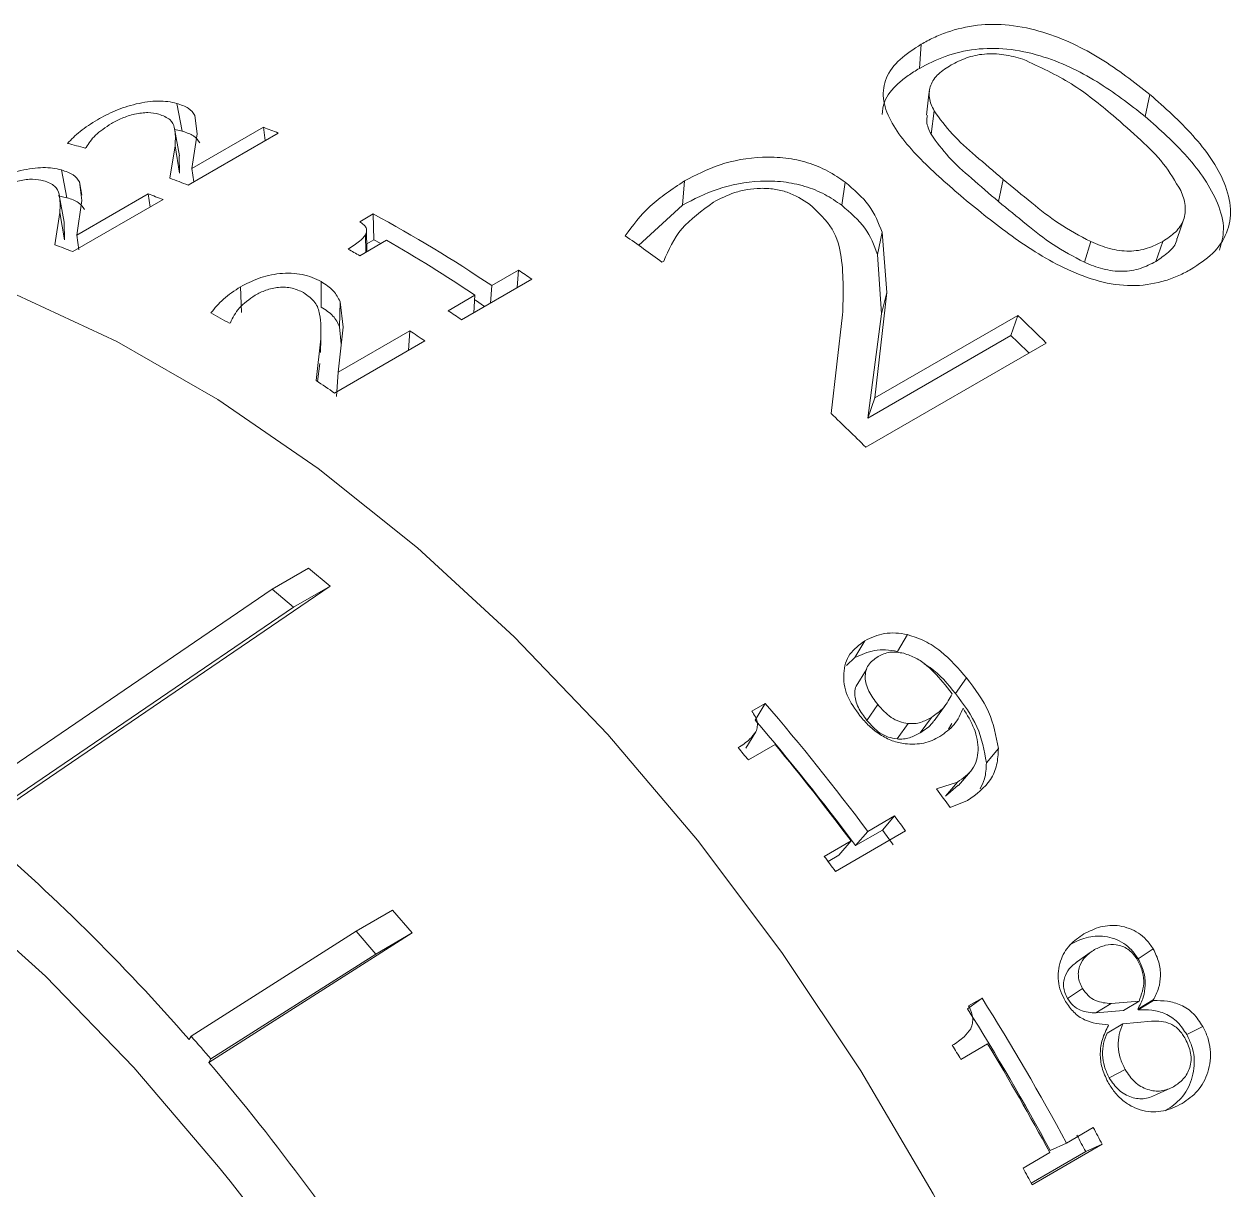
# Model space of a CAD drawing. Header units: inches. Extents: x 0.1 to 10.9, y 0 to 8.5.
# Drawn here: x 9.9473 to 10.1025, y 7.7424 to 7.8923 of the extents above; entities that cross this region are included whole.
import ezdxf

# ---------------------------------------------------------------- set-up
doc = ezdxf.new("R2010")
doc.units = ezdxf.units.IN
doc.header["$MEASUREMENT"] = 0

msp = doc.modelspace()

# ---------------------------------------------------------------- linework, layer by layer
at = {"color": 7, "linetype": 'Continuous', "lineweight": 0}
for p, q in [((10.062672945, 7.8896835692), (10.0624310584, 7.8865690098)), ((10.092079613, 7.8832389109), (10.0914673745, 7.8804036205)), ((9.9676367081, 7.8785103962), (9.9669300536, 7.8820809229)), ((9.9692590411, 7.8805333186), (9.969576907, 7.8781443389)), ((10.0639380586, 7.8781106704), (10.0643359314, 7.8811146699)), ((9.9672768178, 7.8753426967), (9.9666570605, 7.8788235972)), ((9.9666794061, 7.8786980924), (9.9676367081, 7.8785103962)), ((9.9800010447, 7.878266751), (9.9684009132, 7.8715701376)), ((9.968893807, 7.8736893369), (9.978094027, 7.8790005108)), ((9.9783296474, 7.8773018739), (9.978094027, 7.8790005108)), ((9.969576907, 7.8781443389), (9.968893807, 7.8736893369)), ((9.9552977153, 7.8764069173), (9.9551802371, 7.8763390986)), ((9.9660707481, 7.872462288), (9.9667301276, 7.8766239793)), ((9.9673096982, 7.8730925418), (9.9667301276, 7.8766239793)), ((9.9673096982, 7.8730925418), (9.9672654276, 7.8753336604)), ((9.9528143178, 7.8699536124), (9.9521076633, 7.8735241392)), ((9.9691294274, 7.8719906999), (9.968893807, 7.8736893369)), ((9.9544366508, 7.8719765348), (9.9547545167, 7.8695875551)), ((9.9547394224, 7.8702888159), (9.9544366508, 7.8719765348)), ((10.0319740002, 7.8689865243), (10.0322158867, 7.8721010838)), ((10.0726019507, 7.8694585362), (10.073215017, 7.8722931365)), ((9.9540714167, 7.8651325531), (9.9632716368, 7.8704437271)), ((9.9635072571, 7.8687450901), (9.9632716368, 7.8704437271)), ((10.0524505229, 7.8689775173), (10.0528889299, 7.8719511201)), ((9.9517062912, 7.8701708609), (9.9528143178, 7.8699536124)), ((9.9524544276, 7.866785913), (9.9518346703, 7.8702668135)), ((9.9651786544, 7.8697099672), (9.9535785229, 7.8630133538)), ((9.9547545167, 7.8695875551), (9.9540714167, 7.8651325531)), ((10.0263306889, 7.8638171262), (10.0319740002, 7.8689865243)), ((9.9512483578, 7.8639055043), (9.9519077373, 7.8680671955)), ((9.9524873079, 7.864535758), (9.9519077373, 7.8680671955)), ((9.9904624982, 7.8668635656), (9.9921978188, 7.8678653448)), ((9.992291116, 7.8645470997), (9.9921978188, 7.8678653448)), ((9.9524873079, 7.864535758), (9.9524430374, 7.8667768767)), ((9.9913927215, 7.8630201383), (9.9913365447, 7.8658934617)), ((9.9543315141, 7.8632574566), (9.9540714167, 7.8651325531)), ((9.9939155545, 7.8644765387), (9.9904784785, 7.862492357)), ((9.9912531377, 7.8629395582), (9.9912170617, 7.8651671309)), ((9.9913732275, 7.864017214), (9.992291116, 7.8645470997)), ((9.993191072, 7.8640583039), (9.992291116, 7.8645470997)), ((10.0570503907, 7.8626539361), (10.0576301633, 7.8655160502)), ((10.0576301633, 7.8655160502), (10.0582501236, 7.8577712496)), ((10.0836468568, 7.8616521108), (10.0844691522, 7.8643024962)), ((10.0928385856, 7.8617529114), (10.0937343975, 7.8643337913)), ((10.0295680196, 7.8618048113), (10.0293330633, 7.8616691739)), ((10.0570503907, 7.8626539361), (10.057550456, 7.8550105046)), ((10.0074373482, 7.8586493559), (10.0108744242, 7.8606335376)), ((10.0107110474, 7.8583902543), (10.0108744242, 7.8606335376)), ((9.9752459369, 7.8551756424), (9.9751436003, 7.8584987447)), ((9.9855175438, 7.8558907806), (9.9855141844, 7.8591588809)), ((10.0125864615, 7.8594729078), (10.003564137, 7.8542644307)), ((10.0072739714, 7.8564060726), (10.0074373482, 7.8586493559)), ((9.9878721311, 7.8533477139), (9.9879406299, 7.8565733757)), ((9.9879406299, 7.8565733757), (9.9883247712, 7.8533033749)), ((10.0018520997, 7.8554250605), (10.0052891757, 7.8574092423)), ((10.0051257989, 7.855165959), (10.0052891757, 7.8574092423)), ((10.0582501236, 7.8577712496), (10.0566882271, 7.8442007604)), ((10.057550456, 7.8550105046), (10.0582501236, 7.8577712496)), ((10.057550456, 7.8550105046), (10.0558095921, 7.8416034118)), ((9.9738402362, 7.853872015), (9.973722758, 7.8538041963)), ((10.0510707985, 7.8422070947), (10.0525592379, 7.8548722606)), ((10.0566882271, 7.8442007604), (10.0750886672, 7.8548231083)), ((10.0742100321, 7.8522257598), (10.0750886672, 7.8548231083)), ((9.9848835037, 7.8464291835), (9.9854752284, 7.8518243173)), ((9.9854040235, 7.8500376717), (9.9854752284, 7.8518243173)), ((9.9883247712, 7.8533033749), (9.9877117654, 7.847529012)), ((9.9877117654, 7.847529012), (9.9969119854, 7.8528401859)), ((9.9878721311, 7.8533477139), (9.9880937714, 7.8511274135)), ((9.996732287, 7.8503204877), (9.9969119854, 7.8528401859)), ((10.0558095921, 7.8416034118), (10.0742100321, 7.8522257598)), ((9.9988381575, 7.8515361808), (9.987238026, 7.8448395674)), ((10.0787462853, 7.8512636609), (10.0555460223, 7.8378704341)), ((9.9850531958, 7.8463146188), (9.9853481149, 7.8486348352)), ((9.9874887384, 7.8444017692), (9.9877117654, 7.847529012)), ((10.0558095921, 7.8416034118), (10.0566882271, 7.8442007604)), ((9.9838988982, 7.8223139776), (9.9791917303, 7.8195965874)), ((9.9866621501, 7.8200216702), (9.9838988982, 7.8223139776)), ((9.93833814, 7.7917613747), (9.9791917303, 7.8195965874)), ((9.9409797656, 7.7888964023), (9.9866621501, 7.8200216702)), ((9.9791917303, 7.8195965874), (9.9819549823, 7.81730428)), ((9.9866621501, 7.8200216702), (9.9819549823, 7.81730428)), ((9.9819549823, 7.81730428), (9.9411013919, 7.7894690672)), ((10.0609166401, 7.8137688525), (10.0596156576, 7.8116197494)), ((10.0554231675, 7.8129960903), (10.0541511328, 7.8108132027)), ((10.0530456244, 7.8098105707), (10.0541511328, 7.8108132027)), ((10.0556145673, 7.8092746821), (10.0542926615, 7.8071349939)), ((10.0666320265, 7.8061390372), (10.0657408565, 7.8073302889)), ((10.0685021069, 7.8081990481), (10.0670839698, 7.8061917615)), ((10.0408767929, 7.8039321228), (10.0426121135, 7.8049339021)), ((10.0413320067, 7.8027603866), (10.0426121135, 7.8049339021)), ((10.0556983151, 7.8027339113), (10.057079487, 7.8047868465)), ((10.0643294145, 7.802691848), (10.0657527784, 7.804649171)), ((10.0595606137, 7.8003591427), (10.0609962613, 7.8023445061)), ((10.0625275753, 7.8011467515), (10.063974046, 7.8031184665)), ((10.0665931783, 7.802364472), (10.0661678734, 7.8016026201)), ((10.0401049716, 7.7991638332), (10.0414205516, 7.8012957151)), ((10.0438863091, 7.799640225), (10.0404492331, 7.7976560432)), ((10.072598296, 7.7991326672), (10.0710511719, 7.7972915719)), ((10.0647457497, 7.7939931399), (10.0673532385, 7.7948111462)), ((10.0673532385, 7.7948111462), (10.0657918861, 7.7929890711)), ((10.0657918861, 7.7929890711), (10.0674252829, 7.7944298969)), ((10.0646349846, 7.7939291965), (10.0647457497, 7.7939931399)), ((10.068638724, 7.7924551158), (10.0663871658, 7.7915645951)), ((10.055792065, 7.7884807116), (10.059229141, 7.7904648933)), ((10.0576715616, 7.7886377608), (10.059229141, 7.7904648933)), ((10.0606575326, 7.7885368942), (10.0516352081, 7.7833284172)), ((10.0542344856, 7.786653579), (10.0576715616, 7.7886377608)), ((10.0542344856, 7.786653579), (10.055792065, 7.7884807116)), ((10.0502068165, 7.7852564163), (10.0536438925, 7.787240598)), ((10.0520863131, 7.7854134654), (10.0536438925, 7.787240598)), ((10.0506901312, 7.7846074668), (10.0520863131, 7.7854134654)), ((9.9947013592, 7.7783473342), (9.9899941914, 7.775629944)), ((9.9972276676, 7.7754201677), (9.9947013592, 7.7783473342)), ((9.9687932474, 7.7621441274), (9.9899941914, 7.775629944)), ((9.9710633002, 7.7587771413), (9.9972276676, 7.7754201677)), ((9.9899941914, 7.775629944), (9.9925204997, 7.7727027775)), ((9.9972276676, 7.7754201677), (9.9925204997, 7.7727027775)), ((9.9925204997, 7.7727027775), (9.9713195557, 7.7592169609)), ((10.0845451982, 7.7730081603), (10.082648255, 7.7716590814)), ((10.0925136102, 7.7733624344), (10.0905854453, 7.7720859395)), ((10.0814957866, 7.7669887331), (10.0834225035, 7.7682676209)), ((10.0686284613, 7.7656533947), (10.0704955886, 7.7670289104)), ((10.068760268, 7.7660271312), (10.0704955886, 7.7670289104)), ((10.0871115316, 7.7663428115), (10.0906853481, 7.7666412091)), ((10.0887043756, 7.7654535089), (10.0906853481, 7.7666412091)), ((10.0925106998, 7.7667961), (10.0905214722, 7.7656225576)), ((10.0925584107, 7.7667140239), (10.0905681786, 7.7655422094)), ((10.0925584107, 7.7667140239), (10.0925106998, 7.7667961)), ((10.085146864, 7.7651273717), (10.0871115316, 7.7663428115)), ((10.085146864, 7.7651273717), (10.0887043756, 7.7654535089)), ((10.0905681786, 7.7655422094), (10.0905214722, 7.7656225576)), ((10.0865916442, 7.7625490766), (10.088588393, 7.7637096525)), ((10.0867452474, 7.7635116227), (10.0866975035, 7.7635936794)), ((10.0922796783, 7.7640866674), (10.088588393, 7.7637096525)), ((10.0988699263, 7.763402868), (10.0968169891, 7.7623412697)), ((9.9687932474, 7.7621441274), (9.9685369918, 7.7617043078)), ((10.0712147734, 7.7611380859), (10.0677776974, 7.7591539042)), ((9.9710633002, 7.7587771413), (9.9713195557, 7.7592169609)), ((10.0868471994, 7.7567950202), (10.0888982399, 7.7578600222)), ((10.0930159309, 7.7546784331), (10.0951177765, 7.7556506627)), ((10.0813567011, 7.7484072347), (10.0847937771, 7.7503914165)), ((10.0859396635, 7.7482509672), (10.076917339, 7.7430424901)), ((10.0792609188, 7.7474237543), (10.0813567011, 7.7484072347)), ((10.0838197573, 7.7473125489), (10.0859396635, 7.7482509672)), ((10.0757714526, 7.7451829394), (10.0792085286, 7.7471671212)), ((10.0838197573, 7.7473125489), (10.0768013435, 7.7432609048))]:
    msp.add_line(p, q, dxfattribs=at)
at = {"color": 7, "linetype": 'Continuous', "lineweight": 0, "flags": 128}
for points in [[(9.8632766158, 7.8518475965), (9.8674530326, 7.8548993473), (9.8767209883, 7.860046177), (9.8868230153, 7.863629583), (9.8976647937, 7.865616108), (9.9091450966, 7.8659872043), (9.9211567357, 7.8647394072), (9.9335875614, 7.861884367), (9.9463215105, 7.8574487404), (9.9592396895, 7.8514739416), (9.972221485, 7.8440157558), (9.9851456892, 7.8351438181), (9.9978916326, 7.8249409632), (10.0103403095, 7.8135024526), (10.0223754901, 7.8009350844), (10.0338848051, 7.787356197)], [(10.0955865326, 7.8646914721), (10.096016864, 7.8659661487), (10.0964472949, 7.8672406448)], [(10.0065318535, 7.855977657), (10.005348493, 7.8567577786), (10.0052465809, 7.8568243842)], [(9.9722905097, 7.7453606226), (9.9614292253, 7.7581244634), (9.9500472981, 7.7698648445), (9.9382653794, 7.7804573151), (9.9262083604, 7.7897895923), (9.9140040486, 7.7977627516), (9.9017818127, 7.8042922756), (9.8896712115, 7.8093089497), (9.8778006202, 7.8127595959), (9.8662958702, 7.8146076365), (9.8552789147, 7.8148334818), (9.844866536, 7.8134347378), (9.8351691082, 7.8104262316), (9.8262894261, 7.8058398539), (9.8183216168, 7.7997242217), (9.8140150748, 7.795348102)], [(10.0674751073, 7.7943824632), (10.0682462661, 7.7952876943), (10.0690174615, 7.7961928773)], [(10.0338848051, 7.787356197), (10.0447607951, 7.7728925726), (10.0549019141, 7.7576792542), (10.064213477, 7.7418582845), (10.0726085443, 7.7255773796), (10.0800087335, 7.7089885499), (10.0863449511, 7.6922466809), (10.0915580375, 7.6755080869), (10.0955993195, 7.6589290516), (10.0984310648, 7.642664369), (10.1000268341, 7.6268658981), (10.1003717281, 7.6116811449), (10.0994625267, 7.5972518854), (10.0973077188, 7.5837128417), (10.0939274233, 7.5711904243), (10.0893532012, 7.5598015514), (10.0836277606, 7.549652558), (10.0783162568, 7.5425633571)]]:
    msp.add_lwpolyline(points, dxfattribs=at)
at = {"color": 7, "linetype": 'Continuous', "lineweight": 0}
for centre, radius, start, end in [((9.9297265425, 7.7504500025), 0.1373486322059809, 68.5286648834, 69.381051791), ((9.9255551362, 7.7656986272), 0.1145380309530678, 75.0101102438, 76.196033984), ((9.918260555, 7.7441000311), 0.1369769453225798, 68.5278078962, 69.5714986345), ((9.9149041522, 7.7418932187), 0.1373486322107836, 68.5286648834, 69.381051791), ((9.9039612064, 7.7047495574), 0.1854520420402551, 56.0846731862, 61.5890653166), ((9.8997012248, 7.7001688609), 0.1894026211823799, 56.1183795577, 60.1699600643), ((9.9038014397, 7.69120315), 0.2116999145168123, 53.6319722159, 55.2068098947), ((9.9034381648, 7.7355432474), 0.1369769453151887, 68.5278078962, 69.5714986345), ((9.9028023804, 7.7093312581), 0.1764806515940887, 60.2112944974, 60.7722260567), ((9.8979108815, 7.6921587481), 0.2028411118707127, 55.5736206084, 56.1578665234), ((9.8881679359, 7.7024027375), 0.1739023557032164, 60.5298232457, 61.4275648962), ((9.888888557, 7.686950271), 0.2028411118736958, 55.5736206085, 56.1578665234), ((9.8903294484, 7.6613092037), 0.2675511170097781, 45.2328365631, 46.3258066514), ((9.8842867658, 7.6844046257), 0.2026202804520224, 55.5733950138, 56.2311490732), ((9.8940956441, 7.6635687065), 0.2608307431030951, 45.6184381732, 46.3270310046), ((9.8729348093, 7.678073425), 0.2021785637040131, 55.5728626158, 56.377954535), ((9.867676065, 7.6484751689), 0.2667689774163252, 45.2316493161, 46.5701070519), ((9.8093287388, 7.6045549624), 0.3075269945573952, 36.7325121872, 40.6609562463), ((9.812959861, 7.6065999508), 0.3010527420401526, 36.7325121872, 40.6609562463), ((9.8079331973, 7.6048272404), 0.302070611120799, 39.6693926969, 40.061406823), ((9.8053484173, 7.6018896016), 0.3098477607607024, 36.7411058334, 39.6591175185), ((9.8110901948, 7.6042197755), 0.3166616883278164, 36.2723740729, 36.8048803074), ((9.8054888369, 7.600983859), 0.3166815502706497, 36.3164759518, 36.7506034023), ((9.7751877838, 7.5933185108), 0.2563936288419943, 41.0522648235, 49.7119527394), ((9.8092731584, 7.6031458007), 0.3100145704864465, 36.3164759521, 36.7506034022), ((9.7964665123, 7.5957753819), 0.3166815503597613, 36.3164759519, 36.7506034023), ((9.7920182755, 7.5921285012), 0.3288461145680713, 28.3745629083, 32.1312786461), ((9.7960138285, 7.5944350993), 0.3219230384695905, 28.3745629083, 32.1312786461), ((9.754990713, 7.5750668309), 0.2840940664073546, 40.4061209795, 41.1859371332), ((9.7867202198, 7.589080947), 0.3285089290609352, 31.1788900191, 31.5495785718), ((9.7897862918, 7.5908410164), 0.3289423690223623, 28.374885157, 31.1788320667), ((9.7417278066, 7.5640109653), 0.300879763280623, 32.5575496298, 40.3400165826), ((9.8001276184, 7.5967863361), 0.321153188329849, 27.9502898029, 28.3743203264), ((9.7961466185, 7.5944876317), 0.3280597083965547, 27.9502898027, 28.3743203264), ((9.7692284913, 7.5785602883), 0.2627861009688775, 5.8548809804, 39.400557995), ((9.787124294, 7.5892791546), 0.3280597084185971, 27.9502898027, 28.3743203264)]:
    msp.add_arc(centre, radius, start, end, dxfattribs=at)
for points, knots in [([(10.06267294496322, 7.889683569236089), (10.06319241773226, 7.889968314160608), (10.06423112005679, 7.890537670694043), (10.06655249640802, 7.891477958575483), (10.06978878045567, 7.892263184806776), (10.07413255819511, 7.892267036312766), (10.07973389963599, 7.891018718222734), (10.08595469578641, 7.887998609487576), (10.09003623778879, 7.884826826250144), (10.09207961302759, 7.88323891086756)], [0, 0, 0, 0, 0.062656005326333, 0.1252826755441634, 0.2501342956982858, 0.3697920070347296, 0.4997481301082846, 0.7495548781541608, 1, 1, 1, 1]), ([(10.06848903752844, 7.869564886588901), (10.06657074159335, 7.871216964233017), (10.06273234101397, 7.874522677220445), (10.05893158633551, 7.878950426646239), (10.05759095837558, 7.882676362087477), (10.05798488686281, 7.885424759101904), (10.05978286337547, 7.887816121428529), (10.0617102013862, 7.889061485281863), (10.06267294496322, 7.889683569236089)], [0, 0, 0, 0, 0.2493470112240318, 0.4989291249807657, 0.6287919504202834, 0.7497026332673549, 0.8749714991225671, 1, 1, 1, 1]), ([(10.06243105842718, 7.88656900979809), (10.063494945155, 7.887121464825831), (10.06561809037327, 7.888223971530522), (10.06951549354385, 7.889159212722091), (10.07380713261426, 7.889201702566008), (10.07933902050843, 7.888006700183229), (10.08546392440303, 7.885064159468521), (10.08946550896507, 7.881957688976136), (10.09146737450597, 7.88040362054746)], [0, 0, 0, 0, 0.1267903475519969, 0.253029117750575, 0.3732949733945505, 0.5031001227464826, 0.7514167884919806, 1, 1, 1, 1]), ([(10.07574849750447, 7.887755582748746), (10.07494305803047, 7.887983126718877), (10.07333398537235, 7.888437704365836), (10.07075555937669, 7.888511829328688), (10.0683952718401, 7.887998022991857), (10.06714573040262, 7.887344123836625), (10.06652019951569, 7.887016776454399)], [0, 0, 0, 0, 0.2502422106010515, 0.4999232245066597, 0.749657386678932, 1, 1, 1, 1]), ([(10.08735363352802, 7.880510660974887), (10.08563576629513, 7.881938834459), (10.0822079840223, 7.884788570257926), (10.07789832698541, 7.886768109378306), (10.07574849750447, 7.887755582748746)], [0, 0, 0, 0, 0.5011599617938841, 1, 1, 1, 1]), ([(10.05766369275445, 7.880627799348514), (10.05770790761843, 7.881179641661957), (10.05782495702569, 7.882640526302914), (10.05927767921274, 7.884289412112029), (10.06093963054033, 7.885665036308038), (10.06193377341772, 7.886267599002758), (10.06243105842718, 7.88656900979809)], [0, 0, 0, 0, 0.2323010686160086, 0.6149674552906316, 0.8074010114687898, 1, 1, 1, 1]), ([(10.06652019951569, 7.887016776454399), (10.06594425315476, 7.886648590905313), (10.06479367872425, 7.885913062551983), (10.06374990600895, 7.88444391593772), (10.06363268756058, 7.883054092947877), (10.06392767052402, 7.8819392070794), (10.06419981252046, 7.881389580150523), (10.06433593144705, 7.881114669888379)], [0, 0, 0, 0, 0.2502354018200035, 0.4998980364704441, 0.7494220978424107, 0.8746669183210551, 1, 1, 1, 1]), ([(10.06371595192472, 7.883633000805353), (10.06365644618366, 7.883117992880609), (10.06353743480221, 7.882087977902487), (10.06341823215156, 7.881058206632003), (10.06335863087666, 7.880543321432341)], [0, 0, 0, 0, 0.5000004229853938, 1, 1, 1, 1]), ([(10.09207961302759, 7.88323891086756), (10.09399849066945, 7.881527085176868), (10.09783108824754, 7.878108034971072), (10.1014904251199, 7.872952044149065), (10.10267596275698, 7.868525239656996), (10.10213538129973, 7.865327985679112), (10.10029046333855, 7.862657497062922), (10.09835341839922, 7.86138761358883), (10.0973839212406, 7.860752032867441)], [0, 0, 0, 0, 0.2504875873131325, 0.500301894993896, 0.6296306673455871, 0.7500366537945562, 0.8748925494791606, 1, 1, 1, 1]), ([(9.95672902632168, 7.87997594689095), (9.95745645694545, 7.88036919313749), (9.958908480591587, 7.881154151633974), (9.961244439804414, 7.881932483248329), (9.963177315492029, 7.882294472827845), (9.964579738706883, 7.882399395690553), (9.965860347186377, 7.882331072738982), (9.9665668137786, 7.88216586620188), (9.966930053551032, 7.882080922928409)], [0, 0, 0, 0, 0.2502252374409445, 0.4994743825090785, 0.626932200799614, 0.7496877226020293, 0.8712984086153385, 1, 1, 1, 1]), ([(9.966930053551032, 7.882080922928409), (9.967482930079806, 7.881894203154313), (9.968589530676612, 7.88152047737162), (9.96903575702786, 7.880862539469372), (9.969259041084628, 7.880533318562753)], [0, 0, 0, 0, 0.4996170527743531, 1, 1, 1, 1]), ([(9.95288398813011, 7.876928543929238), (9.953384152641503, 7.877449642283881), (9.954384417559755, 7.878491772205605), (9.955947523459585, 7.879481243133427), (9.95672902632168, 7.87997594689095)], [0, 0, 0, 0, 0.500032043779698, 1, 1, 1, 1]), ([(9.964638570508782, 7.880696799628201), (9.964196300366414, 7.880788485197706), (9.963536192672521, 7.880925329953998), (9.962399966359117, 7.880854181505048), (9.961534820723653, 7.880702533279984), (9.960681843493512, 7.880470026078536), (9.959629309302088, 7.880079043442849), (9.958967604139625, 7.879723417680351), (9.958529839124015, 7.879488145951639)], [0, 0, 0, 0, 0.2494208849176544, 0.3722716714939273, 0.4993848989753131, 0.6218690793954009, 0.7498395089683395, 0.9999999999999999, 0.9999999999999999, 0.9999999999999999, 0.9999999999999999]), ([(9.966730127584826, 7.876623979283843), (9.966768390750767, 7.877414166874854), (9.966825728130274, 7.878598263503407), (9.966254919383262, 7.880061400356443), (9.965176885883212, 7.880485183681738), (9.964638570508784, 7.880696799628201)], [0, 0, 0, 0, 0.501075885183492, 0.7508625458609037, 1, 1, 1, 1]), ([(10.06346367970213, 7.880535462222976), (10.06341127488614, 7.880275009465196), (10.06330508917133, 7.879747264796293), (10.06355573494909, 7.878922528022043), (10.06381069018418, 7.878381135041029), (10.06393805863899, 7.878110670355662)], [0, 0, 0, 0, 0.3277870353316549, 0.664181335249931, 1, 1, 1, 1]), ([(10.06433593144705, 7.881114669888379), (10.06506752765312, 7.880103400923684), (10.06651747865533, 7.878099166297134), (10.06976085584858, 7.875246171834827), (10.07202370927485, 7.873311610643301), (10.07321501702802, 7.872293136481573)], [0, 0, 0, 0, 0.3253572908944148, 0.6448258289110446, 1, 1, 1, 1]), ([(10.09603923609498, 7.870875381998921), (10.09534838959361, 7.872048253673532), (10.09398762871271, 7.874358459905974), (10.09080540659305, 7.877502640673617), (10.0885485443939, 7.879469365363891), (10.08735363352802, 7.880510660974887)], [0, 0, 0, 0, 0.3267107958253207, 0.643522503833473, 0.9999999999999999, 0.9999999999999999, 0.9999999999999999, 0.9999999999999999]), ([(10.09146737450597, 7.88040362054746), (10.09334920331386, 7.878725596703313), (10.0971104846482, 7.875371667941517), (10.10061589790759, 7.870319215728624), (10.10181206947407, 7.866022830857618), (10.10128248928288, 7.864084132385548), (10.10103938334511, 7.863194164977524)], [0, 0, 0, 0, 0.3379498481947356, 0.6754729498373334, 0.851024539489751, 0.9999999999999999, 0.9999999999999999, 0.9999999999999999, 0.9999999999999999]), ([(9.958529839124015, 7.879488145951639), (9.957780558876193, 7.878986771990849), (9.95628127085384, 7.877983537251492), (9.955625673215083, 7.876932627292459), (9.955297715331941, 7.876406917336898)], [0, 0, 0, 0, 0.4997573759359141, 1, 1, 1, 1]), ([(9.967636708063159, 7.878510396194048), (9.968174892695988, 7.878325564492506), (9.969252930512596, 7.877955328049818), (9.969681348601092, 7.877307696656795), (9.96989588919095, 7.876983379769157)], [0, 0, 0, 0, 0.4992261166911, 1, 1, 1, 1]), ([(10.06393805863899, 7.878110670355662), (10.06464655102786, 7.877116761149916), (10.06604979803418, 7.875148214783795), (10.06922194370238, 7.872350364283459), (10.07143628602343, 7.870455842332317), (10.07260195067484, 7.869458536157586)], [0, 0, 0, 0, 0.325667842919607, 0.6450209385691389, 1, 1, 1, 1]), ([(10.03221588673939, 7.872101083777198), (10.03367339790811, 7.872856957189481), (10.03658270156495, 7.874365738274431), (10.04130761267073, 7.875266993605679), (10.04523560093339, 7.875123461114968), (10.04811839090904, 7.874514973460025), (10.05073110594421, 7.873442739093828), (10.05216941466763, 7.872448492761681), (10.05288892989783, 7.871951120141395)], [0, 0, 0, 0, 0.2502271675838846, 0.4994725456091945, 0.626920696476878, 0.7496768163496986, 0.8747756026402276, 1, 1, 1, 1]), ([(9.94190663607301, 7.871419163136657), (9.94263406669678, 7.8718124093832), (9.94408609034292, 7.872597367879694), (9.946422049555913, 7.873375699494051), (9.948354925243565, 7.873737689073653), (9.9497573484582, 7.873842611936222), (9.951037956937553, 7.8737742889847), (9.951744423529798, 7.873609082447608), (9.952107663302362, 7.873524139174115)], [0, 0, 0, 0, 0.250225237440439, 0.4994743825080417, 0.6269322008454495, 0.7496877226028288, 0.8712984085726916, 1, 1, 1, 1]), ([(9.952107663302362, 7.873524139174115), (9.952660539831134, 7.873337419400019), (9.953767140427935, 7.872963693617324), (9.954213366779188, 7.872305755715078), (9.954436650835959, 7.871976534808459)], [0, 0, 0, 0, 0.4996170527734671, 1, 1, 1, 1]), ([(9.949816180260111, 7.872140015873907), (9.9493739101177, 7.8722317014434), (9.94871380242368, 7.872368546199686), (9.947577576110294, 7.872297397750835), (9.946712430474669, 7.872145749525616), (9.945859453244724, 7.871913242324133), (9.944806919053248, 7.871522259688508), (9.944145213890941, 7.871166633926067), (9.943707448875346, 7.870931362197346)], [0, 0, 0, 0, 0.2494208849363561, 0.372271671555342, 0.4993848989802082, 0.6218690794748434, 0.7498395089692786, 1, 1, 1, 1]), ([(9.951907737336157, 7.868067195529549), (9.951946000502097, 7.86885738312056), (9.952003337881605, 7.870041479749113), (9.951432529134593, 7.871504616602149), (9.95035449563454, 7.871928399927445), (9.949816180260111, 7.872140015873907)], [0, 0, 0, 0, 0.5010758851834897, 0.7508625458609088, 0.9999999999999999, 0.9999999999999999, 0.9999999999999999, 0.9999999999999999]), ([(10.02460079086553, 7.865054726240714), (10.02558050402971, 7.866364129521838), (10.02753980675475, 7.868982770886123), (10.03065725896638, 7.871061689863298), (10.03221588673939, 7.872101083777198)], [0, 0, 0, 0, 0.5000315426850769, 1, 1, 1, 1]), ([(10.03197400020335, 7.868986524339199), (10.03342926260791, 7.869743033856101), (10.036329180395, 7.871250538892501), (10.04101621301695, 7.872175320233214), (10.04491120655994, 7.872061383156915), (10.04775889978848, 7.871480319412778), (10.05033406336221, 7.8704377553039), (10.05174523174054, 7.869464128533162), (10.05245052293689, 7.868977517296349)], [0, 0, 0, 0, 0.2524502864855879, 0.5030605297292637, 0.6303847769290748, 0.7524333394359917, 0.876268070567361, 1, 1, 1, 1]), ([(10.07321501702802, 7.872293136481573), (10.07443031792684, 7.871296417825846), (10.07674300264656, 7.869399689199061), (10.08030634611315, 7.866524814823151), (10.08307061533755, 7.865049106657756), (10.0844691522077, 7.864302496211614)], [0, 0, 0, 0, 0.353652429661584, 0.6729910024427918, 0.9999999999999999, 0.9999999999999999, 0.9999999999999999, 0.9999999999999999]), ([(10.04830883976613, 7.869112123248764), (10.04740709498299, 7.869693966329828), (10.04605917774607, 7.870563698356911), (10.04375187552938, 7.87109879261157), (10.04199675382716, 7.871197827641862), (10.04027293868206, 7.871031977116032), (10.03815148338169, 7.870499940278131), (10.03682594553598, 7.869818936445008), (10.03594901962781, 7.869368409961168)], [0, 0, 0, 0, 0.2490713247738073, 0.3723088152709971, 0.4992995228757087, 0.6217845972491137, 0.7497869362137135, 1, 1, 1, 1]), ([(10.05288892989783, 7.871951120141395), (10.05401101045745, 7.870990895154116), (10.0562548532338, 7.869070717602767), (10.05717176996528, 7.866700827263263), (10.05763016328772, 7.865516050206383)], [0, 0, 0, 0, 0.5000709369841887, 1, 1, 1, 1]), ([(10.09373439747349, 7.864333791347093), (10.09431015897854, 7.86470808469037), (10.09546045415891, 7.865455873184477), (10.09654899833731, 7.867054535862147), (10.09670603081032, 7.868638883347439), (10.09644587611167, 7.869925289688863), (10.09617481612236, 7.870558606629748), (10.09603923609498, 7.870875381998921)], [0, 0, 0, 0, 0.2502534674835261, 0.4999732614954572, 0.7494272560355457, 0.8746673768703432, 1, 1, 1, 1]), ([(9.95281431781449, 7.869953612439754), (9.953352502447318, 7.869768780738212), (9.954430540263926, 7.869398544295525), (9.954858958352423, 7.868750912902501), (9.95507349894228, 7.868426596014864)], [0, 0, 0, 0, 0.4992261166911051, 1, 1, 1, 1]), ([(10.03594901962781, 7.869368409961168), (10.03445612901039, 7.86828643172545), (10.0314688938192, 7.866121421493532), (10.03020184992064, 7.863244148165568), (10.0295680196216, 7.861804811283895)], [0, 0, 0, 0, 0.4997566384525541, 1, 1, 1, 1]), ([(10.05255923791157, 7.854872260636689), (10.05264585196794, 7.857338147515873), (10.05277564271542, 7.86103326716125), (10.05160455351345, 7.866030012419103), (10.04940644887558, 7.868085652753346), (10.04830883976613, 7.869112123248764)], [0, 0, 0, 0, 0.5010816038175663, 0.7508683767429094, 0.9999999999999999, 0.9999999999999999, 0.9999999999999999, 0.9999999999999999]), ([(10.05245052293689, 7.868977517296349), (10.05354770308348, 7.86803559666092), (10.05574546511738, 7.866148835022051), (10.05661496690053, 7.863820103900013), (10.05705039070837, 7.862653936110314)], [0, 0, 0, 0, 0.4992260898385971, 1, 1, 1, 1]), ([(10.0973839212406, 7.860752032867441), (10.09686462011422, 7.860470128640347), (10.09582623768484, 7.859906439517965), (10.09351880854684, 7.859051830878142), (10.09028869399477, 7.858460076962389), (10.08602920664497, 7.85892437695988), (10.08059012730746, 7.860909245879935), (10.0745803601252, 7.864637144142399), (10.0705213125563, 7.867920821977529), (10.06848903752844, 7.869564886588901)], [0, 0, 0, 0, 0.0626513239189706, 0.1252761271441411, 0.2501279425942732, 0.3748517320550324, 0.499804494390328, 0.7495632120966583, 1, 1, 1, 1]), ([(10.07260195067484, 7.869458536157586), (10.07379199293326, 7.86848307026057), (10.07605679250638, 7.866626636397401), (10.07955229539328, 7.863812553294438), (10.08227060090284, 7.862378274491611), (10.08364685681192, 7.861652110831676)], [0, 0, 0, 0, 0.3534481087056024, 0.6726560506952529, 0.9999999999999999, 0.9999999999999999, 0.9999999999999999, 0.9999999999999999]), ([(9.991217061686864, 7.865167130876686), (9.991273526994926, 7.865331971718401), (9.991378118603125, 7.865637309089685), (9.991326852521015, 7.866088959184218), (9.990993549440386, 7.866500142208869), (9.990652419000844, 7.866733593842359), (9.990462498225565, 7.866863565577754)], [0, 0, 0, 0, 0.2697696991213566, 0.4996987999134924, 0.7214625821085336, 1, 1, 1, 1]), ([(9.98897483787857, 7.863343361364834), (9.989501210202725, 7.863666679661985), (9.990399067411042, 7.864218178383245), (9.99097766798, 7.864889411017564), (9.991217061686864, 7.865167130876686)], [0, 0, 0, 0, 0.5862539380194678, 1, 1, 1, 1]), ([(10.0844691522077, 7.864302496211614), (10.08526650289459, 7.86397182407848), (10.08685936652018, 7.86331124195129), (10.08944385008978, 7.862960326755482), (10.09182496758577, 7.863349318380341), (10.09309725387938, 7.864005289814578), (10.09373439747349, 7.864333791347093)], [0, 0, 0, 0, 0.2502091844844423, 0.4998416823421638, 0.749527547580074, 1, 1, 1, 1]), ([(10.09283858562145, 7.861752911443599), (10.09339779747832, 7.862130739281403), (10.09451356914252, 7.862884603117065), (10.0954639098613, 7.863951082985027), (10.09553738237395, 7.864631774231791), (10.09554409051059, 7.864693922234228)], [0, 0, 0, 0, 0.4772686913782584, 0.9522739468205167, 1, 1, 1, 1]), ([(10.08364685681192, 7.861652110831676), (10.08443428020178, 7.861331514766069), (10.08601226841884, 7.860689043612082), (10.08857196998158, 7.860365369569413), (10.09093318122963, 7.860768077399663), (10.09220222370004, 7.86142399917324), (10.09283858562145, 7.861752911443599)], [0, 0, 0, 0, 0.2480278500841699, 0.497045210966826, 0.7477930933036423, 1, 1, 1, 1]), ([(9.975143600272085, 7.858498744734509), (9.975872427613327, 7.858881384889486), (9.977327239246014, 7.859645172575672), (9.979692242100441, 7.860198567903029), (9.98166109701888, 7.860268171411779), (9.983095411685428, 7.860103373033983), (9.984410570093631, 7.859730065504337), (9.98513943055324, 7.859352837816131), (9.98551418444879, 7.859158880874438)], [0, 0, 0, 0, 0.250225237440556, 0.4994743825082643, 0.626932200852806, 0.7496877226038735, 0.8712984086024124, 1, 1, 1, 1]), ([(9.97134011232716, 7.855126076874935), (9.971828743741327, 7.855738214553704), (9.97280594394328, 7.85696241145545), (9.974364414788681, 7.857986655521924), (9.975143600272087, 7.858498744734509)], [0, 0, 0, 0, 0.5000320437796997, 1, 1, 1, 1]), ([(9.983225038096986, 7.85775220488513), (9.98276922114861, 7.857972250682002), (9.982088894249308, 7.858300678738973), (9.980927867877925, 7.858449918984798), (9.980047562451132, 7.858430191462904), (9.97918295857924, 7.858296884600257), (9.978120567181731, 7.857988929476299), (9.977457639332757, 7.857643457071553), (9.977019065423157, 7.85741490251099)], [0, 0, 0, 0, 0.2494208849083461, 0.3722716714554721, 0.4993848989661731, 0.6218690793257337, 0.7498395089653558, 1, 1, 1, 1]), ([(9.98551418444879, 7.859158880874439), (9.986085709521626, 7.858787302291147), (9.987229635794076, 7.858043575508346), (9.987703510880985, 7.857063692436954), (9.987940629893592, 7.856573375657753)], [0, 0, 0, 0, 0.4996170527735584, 1, 1, 1, 1]), ([(9.977019065423157, 7.85741490251099), (9.976273067336091, 7.856886839811669), (9.97478034682212, 7.855830201681356), (9.974153707765778, 7.854524955040208), (9.97384023619989, 7.853872015035391)], [0, 0, 0, 0, 0.4997573759359233, 1, 1, 1, 1]), ([(9.985475228363928, 7.851824317321216), (9.985494875830652, 7.852875139097228), (9.98552431757255, 7.854449796224647), (9.984898535101761, 7.856545041624491), (9.983782386316147, 7.857350166344498), (9.983225038096986, 7.85775220488513)], [0, 0, 0, 0, 0.5010758851834809, 0.7508625458609005, 1, 1, 1, 1]), ([(9.985517543778888, 7.855890780630597), (9.98607399297947, 7.855524882854132), (9.987188616557802, 7.854791952896681), (9.98764405792854, 7.853829623385332), (9.987872131072384, 7.85334771389891)], [0, 0, 0, 0, 0.4992261166910963, 1, 1, 1, 1]), ([(10.05542316751762, 7.812996090347455), (10.05623238241255, 7.813366924042383), (10.05744014727521, 7.81392039866257), (10.0593970907902, 7.81404076444146), (10.06040421811802, 7.813860546555951), (10.0609166400914, 7.813768852485122)], [0, 0, 0, 0, 0.4993341620326935, 0.7452634144561552, 1, 1, 1, 1]), ([(10.0609166400914, 7.813768852485122), (10.06166795194093, 7.813522435176137), (10.06317968758497, 7.813026611997605), (10.06590793980669, 7.811212038295523), (10.06746568015865, 7.809402803864729), (10.06850210691098, 7.808199048076441)], [0, 0, 0, 0, 0.2484875804025787, 0.4999888297155295, 1, 1, 1, 1]), ([(10.0547926405358, 7.803329525845731), (10.05416951793646, 7.804201883974685), (10.0532370951382, 7.805507255676079), (10.05271654328143, 7.807403305784054), (10.05264940709546, 7.809232863012134), (10.0532684617154, 7.8114089211761), (10.05470476821858, 7.812466913130327), (10.05542316751762, 7.812996090347455)], [0, 0, 0, 0, 0.2499153369888642, 0.3739661474133774, 0.500703231223637, 0.7502660832466366, 0.9999999999999999, 0.9999999999999999, 0.9999999999999999, 0.9999999999999999]), ([(10.05415113284156, 7.810813202656152), (10.05495838361596, 7.811185257004542), (10.05616189096255, 7.811739942309058), (10.05810653094921, 7.811875732777144), (10.05910742393953, 7.811705957769613), (10.05961565756041, 7.81161974938605)], [0, 0, 0, 0, 0.5006856466019058, 0.7464580687018367, 1, 1, 1, 1]), ([(10.06042289290376, 7.811375259539636), (10.05980977796395, 7.811470477162573), (10.05858242522389, 7.811661086790272), (10.05760564092985, 7.81119983834891), (10.0571168019706, 7.810969003138506)], [0, 0, 0, 0, 0.4995425681647809, 1, 1, 1, 1]), ([(10.0571168019706, 7.810969003138506), (10.05665258739744, 7.810636476094532), (10.05595637355248, 7.810137762901912), (10.05552224399299, 7.809109806252418), (10.05543323125653, 7.808266794002043), (10.05557272105587, 7.80738069434491), (10.05604017823322, 7.806184546176556), (10.05666179317195, 7.805348576127626), (10.05707948702185, 7.804786846467694)], [0, 0, 0, 0, 0.2492931782396264, 0.3738817611112142, 0.4995523712250833, 0.6187422724621295, 0.7438140589966095, 0.9999999999999999, 0.9999999999999999, 0.9999999999999999, 0.9999999999999999]), ([(10.06574085646151, 7.807330288918751), (10.0650095877837, 7.808184302801329), (10.06390990314984, 7.809468572143462), (10.06202177841965, 7.810825302730559), (10.06095264816677, 7.811193043545344), (10.06042289290376, 7.811375259539636)], [0, 0, 0, 0, 0.5003446547584773, 0.752420205003696, 1, 1, 1, 1]), ([(10.06306704279572, 7.810007727261263), (10.06332125668332, 7.809852280535979), (10.06492370891879, 7.808872412934016), (10.06609689695629, 7.807416612770128), (10.06708396981026, 7.806191761530043)], [0, 0, 0, 0, 0.1586405397758008, 1, 1, 1, 1]), ([(10.0543117253576, 7.807126419834423), (10.05428733013646, 7.807075290503504), (10.05414528454048, 7.806777580708694), (10.05411611415436, 7.806146725805355), (10.05422867285703, 7.805281672616704), (10.05468337612694, 7.804103682562912), (10.05529061218086, 7.803284150985643), (10.0556983150504, 7.8027339112995)], [0, 0, 0, 0, 0.0402304081311016, 0.2342488418001213, 0.4173766545574794, 0.60882228869598, 1, 1, 1, 1]), ([(10.06850210691098, 7.808199048076441), (10.06957304583051, 7.806773680867864), (10.07170041158288, 7.803942261326753), (10.07230036541658, 7.800728557657636), (10.07259829600407, 7.799132667160155)], [0, 0, 0, 0, 0.5034108113899655, 1, 1, 1, 1]), ([(10.0639740460047, 7.803118466511246), (10.0645456748384, 7.80351666855745), (10.06568915890921, 7.804313230364602), (10.06631769584353, 7.805530354616159), (10.06663202653408, 7.806139037233806)], [0, 0, 0, 0, 0.4999010028200406, 1, 1, 1, 1]), ([(10.06708396981026, 7.806191761530043), (10.06813162132604, 7.804794402771012), (10.07021651387483, 7.80201357076649), (10.07077388024592, 7.798860323156584), (10.07105117188421, 7.797291571898821)], [0, 0, 0, 0, 0.5024966473187802, 1, 1, 1, 1]), ([(10.04142055155056, 7.80129571505812), (10.04149037002858, 7.801518157525184), (10.04161969593055, 7.801930191323458), (10.04161648704179, 7.80259281364532), (10.04134285319776, 7.803270138191), (10.04104347084798, 7.803695376098262), (10.04087679288153, 7.80393212281929)], [0, 0, 0, 0, 0.2697696992602607, 0.4996987999274954, 0.721462582191754, 0.9999999999999999, 0.9999999999999999, 0.9999999999999999, 0.9999999999999999]), ([(10.05707948702185, 7.804786846467694), (10.05760947743191, 7.804186638559768), (10.058402954531, 7.80328803507451), (10.05986332258105, 7.802543349037111), (10.06061660791868, 7.802411139327596), (10.06099626127262, 7.802344506065095)], [0, 0, 0, 0, 0.4994208210445397, 0.7477097260389471, 1, 1, 1, 1]), ([(10.06805280481491, 7.804319495628619), (10.06773022209456, 7.80357332850741), (10.0670854352839, 7.802081870075353), (10.06573780730017, 7.801148744316298), (10.06506438898361, 7.800682455410617)], [0, 0, 0, 0, 0.5002936087059211, 1, 1, 1, 1]), ([(10.06735323848984, 7.794811146175821), (10.06805132915831, 7.795305525637669), (10.0691003809791, 7.796048451589892), (10.06984171859329, 7.797598678018601), (10.07010087603953, 7.799347264813382), (10.06963234129957, 7.801729840617741), (10.06857992257668, 7.803455284408217), (10.06805280481491, 7.804319495628619)], [0, 0, 0, 0, 0.2496556951211074, 0.37516868992166, 0.5001161421647263, 0.7496265939092901, 1, 1, 1, 1]), ([(10.06060834995279, 7.799729271167601), (10.0600525698168, 7.79983469369348), (10.05894211629479, 7.800045328812621), (10.05787577209335, 7.800609709948929), (10.05737931876885, 7.80093224551373), (10.0573789201021, 7.800932504654682), (10.05737860227591, 7.800932712057876), (10.05737814651592, 7.800933009172417), (10.05737734898425, 7.800933529328499), (10.05737575381806, 7.800934569930783), (10.05737256329928, 7.800936652663379), (10.05736618135266, 7.800940823985196), (10.05735341390085, 7.800949190272511), (10.0573278644736, 7.800966017597667), (10.05727670513165, 7.801000053296062), (10.05717413496444, 7.801069670064997), (10.0569678167202, 7.801215188934052), (10.05655052965519, 7.801532925475818), (10.05575558138431, 7.802216830335865), (10.05517524061209, 7.802887424560253), (10.0547926405358, 7.803329525845731)], [0, 0, 0, 0, 0.2497731253650052, 0.4990488662709578, 0.4991466063974467, 0.4991918888914244, 0.4992491859137611, 0.4993064845355132, 0.4994210865781287, 0.4996503098659396, 0.5001088333010685, 0.5010261880020065, 0.5028621318652768, 0.5065389824866359, 0.5139127347563897, 0.5287420238051825, 0.5587401394675467, 0.6201898094889783, 0.749603310980117, 1, 1, 1, 1]), ([(10.0556983150504, 7.8027339112995), (10.05621866356422, 7.802146107271724), (10.05699903868327, 7.801264568022604), (10.05844126093758, 7.8005446047992), (10.05918476667486, 7.800421415628965), (10.05956061366924, 7.800359142700793)], [0, 0, 0, 0, 0.4973734113521572, 0.7459189846566604, 1, 1, 1, 1]), ([(10.06099626127262, 7.802344506065095), (10.06127793639036, 7.802330905078722), (10.06183729208856, 7.802303895986508), (10.06287244565568, 7.802533429573113), (10.06353264327897, 7.802884046742432), (10.0639740460047, 7.803118466511246)], [0, 0, 0, 0, 0.2515953830642734, 0.4996228004971268, 0.9999999999999999, 0.9999999999999999, 0.9999999999999999, 0.9999999999999999]), ([(10.06252757525613, 7.801146751459041), (10.06312936515189, 7.801517936546472), (10.0638279394015, 7.801948818397004), (10.0642345961132, 7.802620176200914), (10.0642909365911, 7.802713189837314)], [0, 0, 0, 0, 0.8614544496877667, 1, 1, 1, 1]), ([(10.03912447854866, 7.799242377609791), (10.03965286519981, 7.799574040269468), (10.04055415833708, 7.800139772349199), (10.04116699344011, 7.800957417568598), (10.04142055155056, 7.80129571505812)], [0, 0, 0, 0, 0.5862539381441698, 1, 1, 1, 1]), ([(10.05956061366924, 7.800359142700793), (10.05984045828131, 7.800348129397838), (10.06039701669731, 7.800326226005084), (10.06142722741069, 7.800561338759787), (10.06208653867326, 7.800912108916215), (10.06252757525613, 7.801146751459041)], [0, 0, 0, 0, 0.2508299524297981, 0.4988537030578599, 1, 1, 1, 1]), ([(10.06506438898361, 7.800682455410617), (10.06440713414272, 7.800331980037462), (10.06309497910075, 7.799632284882152), (10.06143623413895, 7.79969698110454), (10.06060834995279, 7.799729271167601)], [0, 0, 0, 0, 0.5008972414579874, 0.9999999999999999, 0.9999999999999999, 0.9999999999999999, 0.9999999999999999]), ([(10.07259829600407, 7.799132667160155), (10.07256237352864, 7.798417364596093), (10.07249052159692, 7.79698662046225), (10.0713978690625, 7.794443947728666), (10.06974146606253, 7.793249988340985), (10.06863872397852, 7.792455115798848)], [0, 0, 0, 0, 0.2504815739484548, 0.5010118243201264, 1, 1, 1, 1]), ([(10.07105117188421, 7.797291571898821), (10.07102314426917, 7.79657574748461), (10.0709754839182, 7.795358503606407), (10.07045284793496, 7.794343197492623), (10.07023755841142, 7.793924962283987)], [0, 0, 0, 0, 0.5880698412459534, 1, 1, 1, 1]), ([(10.08359849296749, 7.775293095466042), (10.08429181532047, 7.775639728666272), (10.08567638024274, 7.776331955258821), (10.08776100021293, 7.776466216605719), (10.08943109702902, 7.776039819360835), (10.0906199539786, 7.775450430498068), (10.09168917559127, 7.774549031145056), (10.09222891479446, 7.773772192354425), (10.09251361021331, 7.773362434375819)], [0, 0, 0, 0, 0.2502691622311754, 0.4997875831749283, 0.6285407902726989, 0.7500757891988783, 0.8681728556072307, 1, 1, 1, 1]), ([(10.08123629173911, 7.766611158205187), (10.08101066788574, 7.767031338341996), (10.08055954608172, 7.767871464146538), (10.0802592021366, 7.769220035290368), (10.08026089147802, 7.77055007063908), (10.0806388879037, 7.772192214411401), (10.08166276302182, 7.773984411233935), (10.08295269629103, 7.774856493279085), (10.08359849296749, 7.775293095466042)], [0, 0, 0, 0, 0.1250772918866721, 0.2500847880959317, 0.3695640590336363, 0.5004066708183448, 0.7498818587965412, 1, 1, 1, 1]), ([(10.08173816933139, 7.773906769766897), (10.08243064810656, 7.774254114501694), (10.08381150360359, 7.774946746396861), (10.08588321445067, 7.775099576899678), (10.08754236860843, 7.774695077338037), (10.08871913262732, 7.774126273335318), (10.08977563986265, 7.77324814020101), (10.09030602928785, 7.772486946280782), (10.09058544531149, 7.77208593945767)], [0, 0, 0, 0, 0.2523366881374516, 0.5031786033170035, 0.6318876502447195, 0.75285290397062, 0.8697997065052568, 1, 1, 1, 1]), ([(10.08495622006891, 7.773275898294268), (10.08455034913353, 7.772998457660166), (10.08379683987323, 7.772483382376975), (10.08313742505926, 7.77148589722414), (10.0828750390462, 7.770574513035996), (10.08285697606643, 7.769801981939269), (10.08303328241906, 7.769011948757526), (10.08329011460355, 7.768520795124408), (10.08342250349846, 7.768267620909318)], [0, 0, 0, 0, 0.269443543070732, 0.5002284892434771, 0.6305961828798865, 0.7517408397313757, 0.8720302288295418, 0.9999999999999999, 0.9999999999999999, 0.9999999999999999, 0.9999999999999999]), ([(10.0903973570809, 7.772069538312716), (10.09021975857372, 7.772323215058337), (10.08988823078572, 7.772796760087944), (10.08924942005669, 7.773361749669208), (10.08852738842461, 7.773726965629593), (10.087544734408, 7.773965250396396), (10.08627304207405, 7.773901615611697), (10.08541634030621, 7.773494534677511), (10.08495622006891, 7.773275898294268)], [0, 0, 0, 0, 0.1339016671904761, 0.2499577515442914, 0.3700322375057223, 0.5003300190452435, 0.7316355833056037, 0.9999999999999999, 0.9999999999999999, 0.9999999999999999, 0.9999999999999999]), ([(10.09251361021331, 7.773362434375819), (10.09278297961373, 7.772805649239933), (10.09332213680734, 7.771691214152499), (10.09350442289483, 7.769931979159173), (10.09326398145182, 7.768239636195355), (10.09277183965052, 7.767296530137971), (10.09251069979999, 7.766796100029806)], [0, 0, 0, 0, 0.2497123307510223, 0.4998125223126813, 0.7345909597316822, 1, 1, 1, 1]), ([(10.0830687966393, 7.771932896561416), (10.08266266815138, 7.77165628199158), (10.08190963312292, 7.771143388986872), (10.08124397967521, 7.77015677753656), (10.08097357078275, 7.769256757674974), (10.08094770141881, 7.768496060415504), (10.08111528487983, 7.767718956713466), (10.08136647574153, 7.767236894544403), (10.08149578664328, 7.766988733073246)], [0, 0, 0, 0, 0.2715980921052765, 0.5035915556291173, 0.633993402744521, 0.7545369087985353, 0.8736377053914152, 1, 1, 1, 1]), ([(10.09068534814162, 7.76664120912163), (10.09099586562344, 7.767486193888393), (10.09146200250738, 7.768754652475127), (10.09110940348094, 7.770731816454007), (10.09063486401092, 7.771623333947577), (10.0903973570809, 7.772069538312716)], [0, 0, 0, 0, 0.4991698857973206, 0.7493346067104711, 1, 1, 1, 1]), ([(10.09058544531149, 7.77208593945767), (10.09084817270215, 7.771539820346885), (10.09137512178687, 7.770444475986888), (10.09153864885494, 7.768713109505425), (10.09128249680009, 7.767045966529757), (10.09078572268187, 7.76611680773711), (10.09052147218278, 7.765622557602716)], [0, 0, 0, 0, 0.2478723152671206, 0.4971544433533633, 0.7325199030365872, 1, 1, 1, 1]), ([(10.08342250349846, 7.768267620909318), (10.08364826268366, 7.767946461733445), (10.08409963740513, 7.767304347732964), (10.08540324245376, 7.766474917153508), (10.08642840403773, 7.766395639215164), (10.08711153164293, 7.766342811496088)], [0, 0, 0, 0, 0.2502913656915726, 0.5004234727931232, 1, 1, 1, 1]), ([(10.086697503528, 7.76359367936633), (10.0856740222505, 7.763693472710995), (10.08413905957011, 7.763843137451501), (10.0822240954701, 7.765154267599256), (10.0815658536952, 7.766125094321401), (10.08123629173911, 7.766611158205187)], [0, 0, 0, 0, 0.4997914161258906, 0.7495605328588618, 1, 1, 1, 1]), ([(10.08149578664328, 7.766988733073246), (10.08171759798135, 7.766674370104584), (10.08216219199557, 7.766044267534652), (10.08345616980919, 7.765239331249799), (10.08446962224458, 7.765172219389287), (10.08514686396316, 7.76512737174754)], [0, 0, 0, 0, 0.2482906903192206, 0.4976686749247471, 1, 1, 1, 1]), ([(10.09255841066102, 7.766714023909184), (10.09315252368904, 7.766711399995406), (10.09431860371622, 7.766706249976294), (10.0961003141956, 7.76624538235097), (10.0977631126144, 7.765137164738261), (10.09850063275942, 7.763981524159425), (10.09886992628818, 7.763402867982749)], [0, 0, 0, 0, 0.2552149383755785, 0.5009165398515681, 0.750097277492005, 1, 1, 1, 1]), ([(10.06903467864624, 7.763093897263718), (10.0691212469933, 7.763334412767053), (10.06928159895006, 7.763779923544373), (10.06933926101134, 7.764508968009656), (10.0691418798589, 7.765270339816293), (10.06889674453461, 7.765756478551175), (10.06876026802769, 7.76602713116562)], [0, 0, 0, 0, 0.2697696991856442, 0.4996987999333594, 0.721462582402284, 1, 1, 1, 1]), ([(10.09056817860464, 7.765542209400422), (10.09115800867882, 7.765545447693659), (10.09231335520334, 7.765551790793135), (10.09379996029277, 7.765183222531129), (10.09489890200401, 7.764581380480211), (10.09591216174712, 7.763756398221567), (10.0964548556759, 7.762907637813675), (10.09681698914268, 7.762341269677456)], [0, 0, 0, 0, 0.2568936372646414, 0.5031977580930566, 0.6291092652111288, 0.7525088443688926, 1, 1, 1, 1]), ([(10.08665766150749, 7.756276171052453), (10.08638098381897, 7.75687816845076), (10.08583933229957, 7.75805669790578), (10.08562004791248, 7.759969692627299), (10.0859065554858, 7.761844645765891), (10.08645458427435, 7.762933903144074), (10.08674524741256, 7.763511622735599)], [0, 0, 0, 0, 0.2436816552587591, 0.4770552317635694, 0.7226409075154068, 1, 1, 1, 1]), ([(10.08858839301248, 7.763709652519863), (10.08841168053034, 7.76327356283748), (10.08805835683629, 7.762401633386586), (10.0879561196902, 7.760887045240261), (10.08818792454958, 7.759314665832648), (10.08866139740792, 7.758345048183065), (10.08889823987849, 7.757860022197767)], [0, 0, 0, 0, 0.2501470691486633, 0.5001507842442251, 0.7499634433465546, 1, 1, 1, 1]), ([(10.09665227564257, 7.761777471893549), (10.09639979716797, 7.762184164821981), (10.09601843060765, 7.762798470985944), (10.09532027720221, 7.76341939043622), (10.09414291143143, 7.764069716023572), (10.09310935165936, 7.764079119192667), (10.09227967828419, 7.764086667434433)], [0, 0, 0, 0, 0.2502004798494527, 0.3779256688597877, 0.5006399011783452, 0.9999999999999999, 0.9999999999999999, 0.9999999999999999, 0.9999999999999999]), ([(10.09886992628817, 7.763402867982749), (10.09910513192061, 7.762930428458), (10.09957539725913, 7.761985842519582), (10.09988929956664, 7.760457501111417), (10.0998876788111, 7.758938668624037), (10.09947088577964, 7.757047192081553), (10.09835183951424, 7.7549566409597), (10.09692620839843, 7.75397341175155), (10.09621257014766, 7.753481229752693)], [0, 0, 0, 0, 0.1251802527103575, 0.2502828410472113, 0.3719588112537296, 0.5006280304693508, 0.7500258412801987, 0.9999999999999999, 0.9999999999999999, 0.9999999999999999, 0.9999999999999999]), ([(10.0666714958644, 7.760968699721874), (10.06720235383115, 7.761302959094576), (10.06810786240392, 7.761873120505847), (10.06876343716893, 7.762736625480862), (10.06903467864624, 7.763093897263718)], [0, 0, 0, 0, 0.586253938085598, 1, 1, 1, 1]), ([(10.08659164422444, 7.762549076592188), (10.08641193933115, 7.76211881243503), (10.08605358471457, 7.761260810495093), (10.08593682912478, 7.759769430842974), (10.08615257400752, 7.758222482250954), (10.08661584179509, 7.757270462382873), (10.08684719942584, 7.756795020172097)], [0, 0, 0, 0, 0.2520071534419926, 0.5025346009727455, 0.7515639567750666, 0.9999999999999999, 0.9999999999999999, 0.9999999999999999, 0.9999999999999999]), ([(10.09681698914268, 7.762341269677456), (10.09704686581573, 7.761878330143275), (10.09750700872106, 7.760951666556998), (10.09780555550325, 7.759449207391603), (10.09779005453767, 7.757954533691074), (10.09735745982094, 7.756086956430878), (10.09622412162306, 7.754022222464349), (10.09480064213311, 7.753044489419089), (10.09408668699198, 7.752554101226461)], [0, 0, 0, 0, 0.1237017919154173, 0.2476132143867809, 0.368611186073243, 0.4972103686694638, 0.7478226804589349, 1, 1, 1, 1]), ([(10.09511777647516, 7.755650662744949), (10.09556259733204, 7.755950974670668), (10.09645067316537, 7.756550541349169), (10.09717821532061, 7.757815317400097), (10.09739728788068, 7.759002776042792), (10.09734675577738, 7.760276982402383), (10.09692986579313, 7.76117771232826), (10.09665227564257, 7.761777471893549)], [0, 0, 0, 0, 0.2504529715777249, 0.5000242861834335, 0.6253807767688953, 0.7505562366486912, 1, 1, 1, 1]), ([(10.08889823987849, 7.757860022197767), (10.0892801406683, 7.757282623208638), (10.08985036639734, 7.756420494173271), (10.09092250474235, 7.755654455547473), (10.09178093029854, 7.755266634599053), (10.09266800057211, 7.755066677688622), (10.09383511293604, 7.755060456107382), (10.09460499877483, 7.755414712479663), (10.09511777647516, 7.755650662744951)], [0, 0, 0, 0, 0.2492216649730195, 0.3721191717701438, 0.4997385281068551, 0.6249702807091798, 0.7502137754427463, 1, 1, 1, 1]), ([(10.09621257014766, 7.753481229752693), (10.09543795201251, 7.753102709152527), (10.09389142347844, 7.752346991099567), (10.09160295078256, 7.752372922819948), (10.08982832362228, 7.753017433695442), (10.08857848160195, 7.753832657217391), (10.08748531480393, 7.754927053424149), (10.08693360646602, 7.755826366515229), (10.08665766150749, 7.756276171052453)], [0, 0, 0, 0, 0.2501263607375965, 0.4993783858731757, 0.6277501387866228, 0.7496770127758252, 0.874797313036722, 1, 1, 1, 1]), ([(10.08684719942584, 7.756795020172097), (10.08722256820212, 7.756229935992354), (10.08778387331633, 7.755384941256279), (10.08884422387345, 7.754641958301625), (10.08997391282051, 7.754146827134493), (10.09148457952254, 7.75397209604106), (10.0925042398107, 7.754442415139665), (10.09301593089728, 7.754678433050139)], [0, 0, 0, 0, 0.2469384411911352, 0.3692576972094294, 0.4968404405041757, 0.7475019232272279, 1, 1, 1, 1])]:
    msp.add_open_spline(points, degree=3, knots=knots, dxfattribs=at)

doc.saveas('drawing.dxf')
